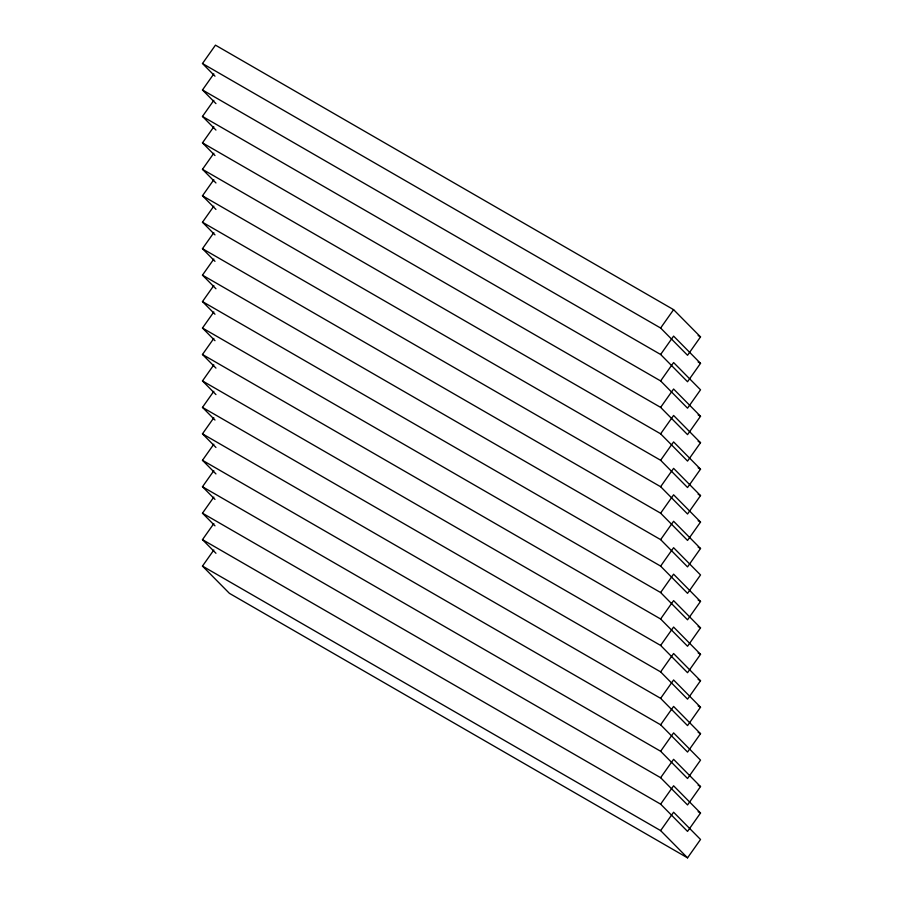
<?xml version="1.0" encoding="UTF-8"?>
<svg xmlns="http://www.w3.org/2000/svg" width="903" height="903" viewBox="0 0 903 903"><rect width="100%" height="100%" fill="white"/><g stroke="black" fill="none" stroke-linecap="round" stroke-linejoin="round"><path stroke-width="1.35" d="M202.475 63.526L215.456 45.15L673.593 309.661L700.525 336.909L687.544 355.285L660.624 328.026L202.475 63.526L214.982 76.179M215.941 103.597L202.475 89.973L213.83 73.899M215.941 130.055L202.475 116.431L213.83 100.346M214.982 155.53L202.475 142.877L213.83 126.804M215.941 182.948L202.475 169.324L213.83 153.25M215.941 209.406L202.475 195.782L213.83 179.697M214.982 234.882L202.475 222.228L213.83 206.155M214.982 261.328L202.475 248.675L213.83 232.602M215.941 288.757L202.475 275.133L213.83 259.059M214.982 314.233L202.475 301.579L213.83 285.506M214.982 340.691L202.475 328.037L213.83 311.953M215.941 368.108L202.475 354.484L213.83 338.411M215.941 394.566L202.475 380.931L213.83 364.857M214.982 420.042L202.475 407.388L213.83 391.315M215.941 447.459L202.475 433.835L213.83 417.762M215.941 473.917L202.475 460.293L213.83 444.208M214.982 499.393L202.475 486.74L213.83 470.666M214.982 525.839L202.475 513.186L213.83 497.113M215.941 553.268L202.475 539.644L213.83 523.559M687.544 857.85L660.624 830.602L673.593 812.226L700.525 839.474L687.544 857.85L229.407 593.339L202.475 566.091L213.83 550.017M660.624 328.026L673.593 309.661M660.624 354.484L673.593 336.108L700.525 363.356L687.544 381.732L660.624 354.484L202.475 89.973M660.624 380.931L673.593 362.554L700.525 389.814L687.544 408.179L660.624 380.931L202.475 116.431M660.624 407.377L673.593 389.012L700.525 416.26L687.544 434.636L660.624 407.377L202.475 142.877M660.624 433.835L673.593 415.459L700.525 442.707L687.544 461.083L660.624 433.835L202.475 169.324M660.624 460.282L673.593 441.917L700.525 469.165L687.544 487.541L660.624 460.282L202.475 195.782M660.624 486.74L673.593 468.364L700.525 495.612L687.544 513.988L660.624 486.74L202.475 222.228M660.624 513.186L673.593 494.81L700.525 522.069L687.544 540.434L660.624 513.186L202.475 248.675M660.624 539.633L673.593 521.268L700.525 548.516L687.544 566.892L660.624 539.633L202.475 275.133M660.624 566.091L673.593 547.715L700.525 574.963L687.544 593.339L660.624 566.091L202.475 301.579M660.624 592.537L673.593 574.161L700.525 601.421L687.544 619.785L660.624 592.537L202.475 328.037M660.624 618.995L673.593 600.619L700.525 627.867L687.544 646.243L660.624 618.995L202.475 354.484M660.624 645.442L673.593 627.066L700.525 654.325L687.544 672.69L660.624 645.442L202.475 380.931M660.624 671.888L673.593 653.524L700.525 680.772L687.544 699.148L660.624 671.888L202.475 407.388M660.624 698.346L673.593 679.97L700.525 707.218L687.544 725.594L660.624 698.346L202.475 433.835M660.624 724.793L673.593 706.417L700.525 733.676L687.544 752.041L660.624 724.793L202.475 460.293M660.624 751.251L673.593 732.875L700.525 760.123L687.544 778.499L660.624 751.251L202.475 486.74M660.624 777.697L673.593 759.321L700.525 786.569L687.544 804.945L660.624 777.697L202.475 513.186M660.624 804.144L673.593 785.779L700.525 813.027L687.544 831.403L660.624 804.144L202.475 539.644M698.132 335.532L700.525 336.909M698.132 361.979L700.525 363.356M698.132 414.883L700.525 416.26M698.132 441.33L700.525 442.707M698.132 467.788L700.525 469.165M698.132 494.234L700.525 495.612M698.132 520.692L700.525 522.069M698.132 547.139L700.525 548.516M698.132 600.043L700.525 601.421M698.132 626.49L700.525 627.867M698.132 652.937L700.525 654.325M698.132 679.395L700.525 680.772M698.132 705.841L700.525 707.218M698.132 732.299L700.525 733.676M698.132 785.192L700.525 786.569M698.132 811.65L700.525 813.027M202.475 566.091L660.624 830.602"/></g></svg>
